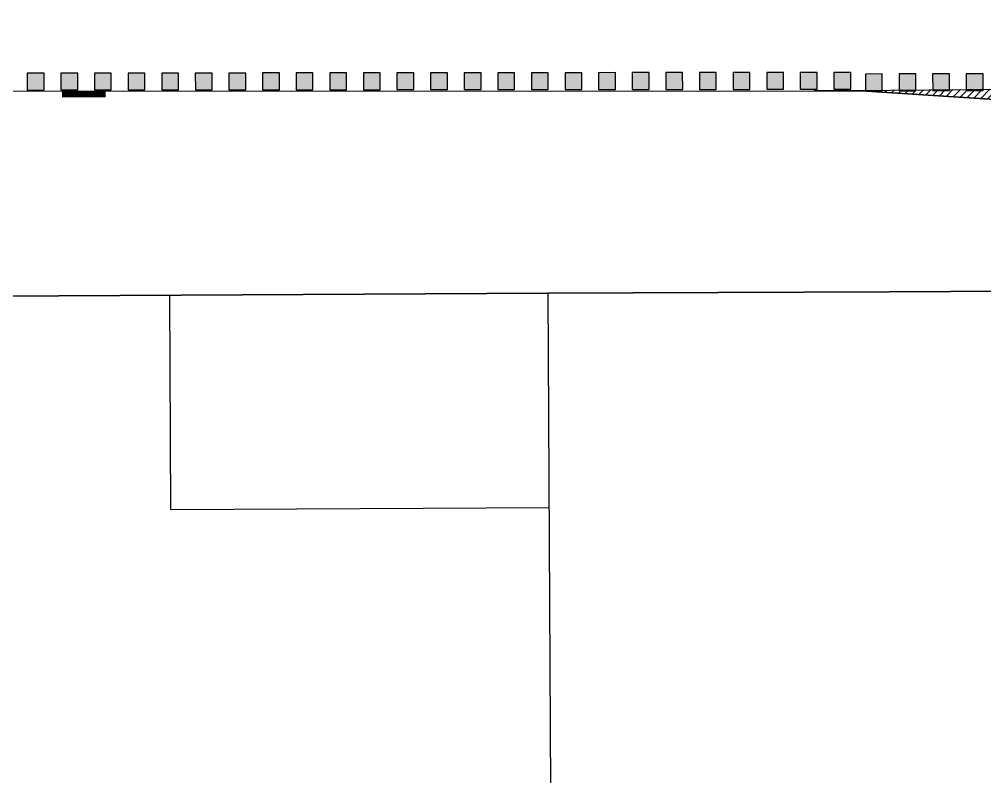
# Model space of a CAD drawing. Header units: metres. Extents: x 668617 to 675126, y 2286318 to 2293677.
# Drawn here: x 669342.16 to 669365.14, y 2287186.68 to 2287204.71 of the extents above; entities that cross this region are included whole.
import ezdxf

# ---------------------------------------------------------------- set-up
doc = ezdxf.new("R2010")
doc.units = ezdxf.units.M
doc.header["$MEASUREMENT"] = 0
for name, color, linetype in [('DMTG-B-CuadrosVerdes', 94, 'Continuous'), ('DMTG-PB-BANQUETAS', 251, 'Continuous'), ('DMTG-PB-LOTIFICACION', 253, 'Continuous'), ('DMTG-PB-MANZANAS', 251, 'Continuous'), ('DMTG-SH-LINEA GUARNICION', 40, 'Continuous')]:
    doc.layers.add(name, color=color, linetype=linetype)

# ---------------------------------------------------------------- blocks, each defined once
blk = doc.blocks.new('*U119')
h = blk.add_hatch(color=256)
h.dxf.hatch_style = 1
h.paths.add_polyline_path([(44.8, 0), (45.2, 0), (45.2, 0.4), (44.8, 0.4)])
h = blk.add_hatch(color=256)
h.dxf.hatch_style = 1
h.paths.add_polyline_path([(44.8, 0), (45.2, 0), (45.2, 0.4), (44.8, 0.4)])
h = blk.add_hatch(color=256)
h.dxf.hatch_style = 1
h.paths.add_polyline_path([(45.6, 0), (46, 0), (46, 0.4), (45.6, 0.4)])
h = blk.add_hatch(color=256)
h.dxf.hatch_style = 1
h.paths.add_polyline_path([(45.6, 0), (46, 0), (46, 0.4), (45.6, 0.4)])
h = blk.add_hatch(color=256)
h.dxf.hatch_style = 1
h.paths.add_polyline_path([(46.4, 0), (46.8, 0), (46.8, 0.4), (46.4, 0.4)])
h = blk.add_hatch(color=256)
h.dxf.hatch_style = 1
h.paths.add_polyline_path([(46.4, 0), (46.8, 0), (46.8, 0.4), (46.4, 0.4)])
h = blk.add_hatch(color=256)
h.dxf.hatch_style = 1
h.paths.add_polyline_path([(47.2, 0), (47.6, 0), (47.6, 0.4), (47.2, 0.4)])
h = blk.add_hatch(color=256)
h.dxf.hatch_style = 1
h.paths.add_polyline_path([(47.2, 0), (47.6, 0), (47.6, 0.4), (47.2, 0.4)])
h = blk.add_hatch(color=256)
h.dxf.hatch_style = 1
h.paths.add_polyline_path([(48, 0), (48.4, 0), (48.4, 0.4), (48, 0.4)])
h = blk.add_hatch(color=256)
h.dxf.hatch_style = 1
h.paths.add_polyline_path([(48, 0), (48.4, 0), (48.4, 0.4), (48, 0.4)])
h = blk.add_hatch(color=256)
h.dxf.hatch_style = 1
h.paths.add_polyline_path([(48.8, 0), (49.2, 0), (49.2, 0.4), (48.8, 0.4)])
h = blk.add_hatch(color=256)
h.dxf.hatch_style = 1
h.paths.add_polyline_path([(48.8, 0), (49.2, 0), (49.2, 0.4), (48.8, 0.4)])
h = blk.add_hatch(color=256)
h.dxf.hatch_style = 1
h.paths.add_polyline_path([(49.6, 0), (50, 0), (50, 0.4), (49.6, 0.4)])
h = blk.add_hatch(color=256)
h.dxf.hatch_style = 1
h.paths.add_polyline_path([(49.6, 0), (50, 0), (50, 0.4), (49.6, 0.4)])
h = blk.add_hatch(color=256)
h.dxf.hatch_style = 1
h.paths.add_polyline_path([(50.4, 0), (50.8, 0), (50.8, 0.4), (50.4, 0.4)])
h = blk.add_hatch(color=256)
h.dxf.hatch_style = 1
h.paths.add_polyline_path([(50.4, 0), (50.8, 0), (50.8, 0.4), (50.4, 0.4)])
h = blk.add_hatch(color=256)
h.dxf.hatch_style = 1
h.paths.add_polyline_path([(51.2, 0), (51.6, 0), (51.6, 0.4), (51.2, 0.4)])
h = blk.add_hatch(color=256)
h.dxf.hatch_style = 1
h.paths.add_polyline_path([(51.2, 0), (51.6, 0), (51.6, 0.4), (51.2, 0.4)])
h = blk.add_hatch(color=256)
h.dxf.hatch_style = 1
h.paths.add_polyline_path([(52, 0), (52.4, 0), (52.4, 0.4), (52, 0.4)])
h = blk.add_hatch(color=256)
h.dxf.hatch_style = 1
h.paths.add_polyline_path([(52, 0), (52.4, 0), (52.4, 0.4), (52, 0.4)])
h = blk.add_hatch(color=256)
h.dxf.hatch_style = 1
h.paths.add_polyline_path([(52.8, 0), (53.2, 0), (53.2, 0.4), (52.8, 0.4)])
h = blk.add_hatch(color=256)
h.dxf.hatch_style = 1
h.paths.add_polyline_path([(52.8, 0), (53.2, 0), (53.2, 0.4), (52.8, 0.4)])
h = blk.add_hatch(color=256)
h.dxf.hatch_style = 1
h.paths.add_polyline_path([(53.6, 0), (54, 0), (54, 0.4), (53.6, 0.4)])
h = blk.add_hatch(color=256)
h.dxf.hatch_style = 1
h.paths.add_polyline_path([(53.6, 0), (54, 0), (54, 0.4), (53.6, 0.4)])
h = blk.add_hatch(color=256)
h.dxf.hatch_style = 1
h.paths.add_polyline_path([(54.4, 0), (54.8, 0), (54.8, 0.4), (54.4, 0.4)])
h = blk.add_hatch(color=256)
h.dxf.hatch_style = 1
h.paths.add_polyline_path([(54.4, 0), (54.8, 0), (54.8, 0.4), (54.4, 0.4)])
h = blk.add_hatch(color=256)
h.dxf.hatch_style = 1
h.paths.add_polyline_path([(55.2, 0), (55.6, 0), (55.6, 0.4), (55.2, 0.4)])
h = blk.add_hatch(color=256)
h.dxf.hatch_style = 1
h.paths.add_polyline_path([(55.2, 0), (55.6, 0), (55.6, 0.4), (55.2, 0.4)])
h = blk.add_hatch(color=256)
h.dxf.hatch_style = 1
h.paths.add_polyline_path([(56, 0), (56.4, 0), (56.4, 0.4), (56, 0.4)])
h = blk.add_hatch(color=256)
h.dxf.hatch_style = 1
h.paths.add_polyline_path([(56, 0), (56.4, 0), (56.4, 0.4), (56, 0.4)])
h = blk.add_hatch(color=256)
h.dxf.hatch_style = 1
h.paths.add_polyline_path([(56.8, 0), (57.2, 0), (57.2, 0.4), (56.8, 0.4)])
h = blk.add_hatch(color=256)
h.dxf.hatch_style = 1
h.paths.add_polyline_path([(56.8, 0), (57.2, 0), (57.2, 0.4), (56.8, 0.4)])
h = blk.add_hatch(color=256)
h.dxf.hatch_style = 1
h.paths.add_polyline_path([(57.6, 0), (58, 0), (58, 0.4), (57.6, 0.4)])
h = blk.add_hatch(color=256)
h.dxf.hatch_style = 1
h.paths.add_polyline_path([(57.6, 0), (58, 0), (58, 0.4), (57.6, 0.4)])
h = blk.add_hatch(color=256)
h.dxf.hatch_style = 1
h.paths.add_polyline_path([(58.4, 0), (58.8, 0), (58.8, 0.4), (58.4, 0.4)])
h = blk.add_hatch(color=256)
h.dxf.hatch_style = 1
h.paths.add_polyline_path([(58.4, 0), (58.8, 0), (58.8, 0.4), (58.4, 0.4)])
h = blk.add_hatch(color=256)
h.dxf.hatch_style = 1
h.paths.add_polyline_path([(59.2, 0), (59.6, 0), (59.6, 0.4), (59.2, 0.4)])
h = blk.add_hatch(color=256)
h.dxf.hatch_style = 1
h.paths.add_polyline_path([(59.2, 0), (59.6, 0), (59.6, 0.4), (59.2, 0.4)])
h = blk.add_hatch(color=256)
h.dxf.hatch_style = 1
h.paths.add_polyline_path([(60, 0), (60.4, 0), (60.4, 0.4), (60, 0.4)])
h = blk.add_hatch(color=256)
h.dxf.hatch_style = 1
h.paths.add_polyline_path([(60, 0), (60.4, 0), (60.4, 0.4), (60, 0.4)])
h = blk.add_hatch(color=256)
h.dxf.hatch_style = 1
h.paths.add_polyline_path([(60.8, 0), (61.2, 0), (61.2, 0.4), (60.8, 0.4)])
h = blk.add_hatch(color=256)
h.dxf.hatch_style = 1
h.paths.add_polyline_path([(60.8, 0), (61.2, 0), (61.2, 0.4), (60.8, 0.4)])
h = blk.add_hatch(color=256)
h.dxf.hatch_style = 1
h.paths.add_polyline_path([(61.6, 0), (62, 0), (62, 0.4), (61.6, 0.4)])
h = blk.add_hatch(color=256)
h.dxf.hatch_style = 1
h.paths.add_polyline_path([(61.6, 0), (62, 0), (62, 0.4), (61.6, 0.4)])
h = blk.add_hatch(color=256)
h.dxf.hatch_style = 1
h.paths.add_polyline_path([(62.4, 0), (62.8, 0), (62.8, 0.4), (62.4, 0.4)])
h = blk.add_hatch(color=256)
h.dxf.hatch_style = 1
h.paths.add_polyline_path([(62.4, 0), (62.8, 0), (62.8, 0.4), (62.4, 0.4)])
h = blk.add_hatch(color=256)
h.dxf.hatch_style = 1
h.paths.add_polyline_path([(63.2, 0), (63.6, 0), (63.6, 0.4), (63.2, 0.4)])
h = blk.add_hatch(color=256)
h.dxf.hatch_style = 1
h.paths.add_polyline_path([(63.2, 0), (63.6, 0), (63.6, 0.4), (63.2, 0.4)])
h = blk.add_hatch(color=256)
h.dxf.hatch_style = 1
h.paths.add_polyline_path([(64, 0), (64.4, 0), (64.4, 0.4), (64, 0.4)])
for points in [[(44.8, 0), (45.2, 0), (45.2, 0.4), (44.8, 0.4)], [(44.8, 0), (45.2, 0), (45.2, 0.4), (44.8, 0.4)], [(45.6, 0), (46, 0), (46, 0.4), (45.6, 0.4)], [(45.6, 0), (46, 0), (46, 0.4), (45.6, 0.4)], [(46.4, 0), (46.8, 0), (46.8, 0.4), (46.4, 0.4)], [(46.4, 0), (46.8, 0), (46.8, 0.4), (46.4, 0.4)], [(47.2, 0), (47.6, 0), (47.6, 0.4), (47.2, 0.4)], [(47.2, 0), (47.6, 0), (47.6, 0.4), (47.2, 0.4)], [(48, 0), (48.4, 0), (48.4, 0.4), (48, 0.4)], [(48, 0), (48.4, 0), (48.4, 0.4), (48, 0.4)], [(48.8, 0), (49.2, 0), (49.2, 0.4), (48.8, 0.4)], [(48.8, 0), (49.2, 0), (49.2, 0.4), (48.8, 0.4)], [(49.6, 0), (50, 0), (50, 0.4), (49.6, 0.4)], [(49.6, 0), (50, 0), (50, 0.4), (49.6, 0.4)], [(50.4, 0), (50.8, 0), (50.8, 0.4), (50.4, 0.4)], [(50.4, 0), (50.8, 0), (50.8, 0.4), (50.4, 0.4)], [(51.2, 0), (51.6, 0), (51.6, 0.4), (51.2, 0.4)], [(51.2, 0), (51.6, 0), (51.6, 0.4), (51.2, 0.4)], [(52, 0), (52.4, 0), (52.4, 0.4), (52, 0.4)], [(52, 0), (52.4, 0), (52.4, 0.4), (52, 0.4)], [(52.8, 0), (53.2, 0), (53.2, 0.4), (52.8, 0.4)], [(52.8, 0), (53.2, 0), (53.2, 0.4), (52.8, 0.4)], [(53.6, 0), (54, 0), (54, 0.4), (53.6, 0.4)], [(53.6, 0), (54, 0), (54, 0.4), (53.6, 0.4)], [(54.4, 0), (54.8, 0), (54.8, 0.4), (54.4, 0.4)], [(54.4, 0), (54.8, 0), (54.8, 0.4), (54.4, 0.4)], [(55.2, 0), (55.6, 0), (55.6, 0.4), (55.2, 0.4)], [(55.2, 0), (55.6, 0), (55.6, 0.4), (55.2, 0.4)], [(56, 0), (56.4, 0), (56.4, 0.4), (56, 0.4)], [(56, 0), (56.4, 0), (56.4, 0.4), (56, 0.4)], [(56.8, 0), (57.2, 0), (57.2, 0.4), (56.8, 0.4)], [(56.8, 0), (57.2, 0), (57.2, 0.4), (56.8, 0.4)], [(57.6, 0), (58, 0), (58, 0.4), (57.6, 0.4)], [(57.6, 0), (58, 0), (58, 0.4), (57.6, 0.4)], [(58.4, 0), (58.8, 0), (58.8, 0.4), (58.4, 0.4)], [(58.4, 0), (58.8, 0), (58.8, 0.4), (58.4, 0.4)], [(59.2, 0), (59.6, 0), (59.6, 0.4), (59.2, 0.4)], [(59.2, 0), (59.6, 0), (59.6, 0.4), (59.2, 0.4)], [(60, 0), (60.4, 0), (60.4, 0.4), (60, 0.4)], [(60, 0), (60.4, 0), (60.4, 0.4), (60, 0.4)], [(60.8, 0), (61.2, 0), (61.2, 0.4), (60.8, 0.4)], [(60.8, 0), (61.2, 0), (61.2, 0.4), (60.8, 0.4)], [(61.6, 0), (62, 0), (62, 0.4), (61.6, 0.4)], [(61.6, 0), (62, 0), (62, 0.4), (61.6, 0.4)], [(62.4, 0), (62.8, 0), (62.8, 0.4), (62.4, 0.4)], [(62.4, 0), (62.8, 0), (62.8, 0.4), (62.4, 0.4)], [(63.2, 0), (63.6, 0), (63.6, 0.4), (63.2, 0.4)], [(63.2, 0), (63.6, 0), (63.6, 0.4), (63.2, 0.4)], [(64, 0), (64.4, 0), (64.4, 0.4), (64, 0.4)]]:
    blk.add_lwpolyline(points, close=True)
blk = doc.blocks.new('*U140')
h = blk.add_hatch(color=256)
h.dxf.hatch_style = 1
h.paths.add_polyline_path([(-0.016, 4.298), (0.384, 4.302), (0.38, 4.702), (-0.02, 4.698)])
h = blk.add_hatch(color=256)
h.dxf.hatch_style = 1
h.paths.add_polyline_path([(0.784, 4.306), (1.184, 4.309), (1.18, 4.709), (0.78, 4.706)])
h = blk.add_hatch(color=256)
h.dxf.hatch_style = 1
h.paths.add_polyline_path([(0.784, 4.306), (1.184, 4.309), (1.18, 4.709), (0.78, 4.706)])
h = blk.add_hatch(color=256)
h.dxf.hatch_style = 1
h.paths.add_polyline_path([(1.584, 4.313), (1.984, 4.317), (1.98, 4.717), (1.58, 4.713)])
h = blk.add_hatch(color=256)
h.dxf.hatch_style = 1
h.paths.add_polyline_path([(1.584, 4.313), (1.984, 4.317), (1.98, 4.717), (1.58, 4.713)])
h = blk.add_hatch(color=256)
h.dxf.hatch_style = 1
h.paths.add_polyline_path([(2.384, 4.321), (2.784, 4.325), (2.78, 4.724), (2.38, 4.721)])
h = blk.add_hatch(color=256)
h.dxf.hatch_style = 1
h.paths.add_polyline_path([(0, 0), (0.4, 0.004), (0.396, 0.404), (-0.004, 0.4)])
h = blk.add_hatch(color=256)
h.dxf.hatch_style = 1
h.paths.add_polyline_path([(0.8, 0.008), (1.2, 0.011), (1.196, 0.411), (0.796, 0.407)])
h = blk.add_hatch(color=256)
h.dxf.hatch_style = 1
h.paths.add_polyline_path([(0.8, 0.008), (1.2, 0.011), (1.196, 0.411), (0.796, 0.407)])
h = blk.add_hatch(color=256)
h.dxf.hatch_style = 1
h.paths.add_polyline_path([(1.6, 0.015), (2, 0.019), (1.996, 0.419), (1.596, 0.415)])
h = blk.add_hatch(color=256)
h.dxf.hatch_style = 1
h.paths.add_polyline_path([(1.6, 0.015), (2, 0.019), (1.996, 0.419), (1.596, 0.415)])
h = blk.add_hatch(color=256)
h.dxf.hatch_style = 1
h.paths.add_polyline_path([(2.4, 0.023), (2.8, 0.026), (2.796, 0.426), (2.396, 0.423)])
for points in [[(-0.016, 4.298), (0.384, 4.302), (0.38, 4.702), (-0.02, 4.698)], [(0.784, 4.306), (1.184, 4.309), (1.18, 4.709), (0.78, 4.706)], [(0.784, 4.306), (1.184, 4.309), (1.18, 4.709), (0.78, 4.706)], [(1.584, 4.313), (1.984, 4.317), (1.98, 4.717), (1.58, 4.713)], [(1.584, 4.313), (1.984, 4.317), (1.98, 4.717), (1.58, 4.713)], [(2.384, 4.321), (2.784, 4.325), (2.78, 4.724), (2.38, 4.721)], [(0, 0), (0.4, 0.004), (0.396, 0.404), (-0.004, 0.4)], [(0.8, 0.008), (1.2, 0.011), (1.196, 0.411), (0.796, 0.407)], [(0.8, 0.008), (1.2, 0.011), (1.196, 0.411), (0.796, 0.407)], [(1.6, 0.015), (2, 0.019), (1.996, 0.419), (1.596, 0.415)], [(1.6, 0.015), (2, 0.019), (1.996, 0.419), (1.596, 0.415)], [(2.4, 0.023), (2.8, 0.026), (2.796, 0.426), (2.396, 0.423)]]:
    blk.add_lwpolyline(points, close=True)

msp = doc.modelspace()

# ---------------------------------------------------------------- hatches: boundary and pattern name
at = {"layer": 'DMTG-PB-BANQUETAS', "true_color": 0x636466}
h = msp.add_hatch(dxfattribs=at)
h.set_pattern_fill('ANSI31', color=251, angle=-0.42291)
h.set_pattern_definition([(46.056706, (668987.63236, 2287172.38601), (-0.09000337, 0.08674326), [])])
edge = h.paths.add_edge_path()
edge.add_line((669362.20517, 2287203.00923), (669361.08449, 2287203.01212))
edge.add_line((669361.08449, 2287203.01212), (669370.19577, 2287203.08842))
edge.add_line((669370.19577, 2287203.08842), (669390.47773, 2287204.59832))
edge.add_arc((669390.70045, 2287201.60659), 3, -0.147735, 94.25755, ccw=False)
edge.add_line((669393.70044, 2287201.59886), (669393.49094, 2287195.33731))
edge.add_line((669393.49094, 2287195.33731), (669393.5299, 2287197.19986))
edge.add_arc((669389.52265, 2287197.22604), 4.00734, 359.625587, 448.701833)
edge.add_line((669389.61344, 2287201.23236), (669362.20517, 2287203.00923))

# ---------------------------------------------------------------- linework, layer by layer
at = {"layer": 'DMTG-PB-BANQUETAS', "flags": 128}
msp.add_lwpolyline([(669362.20517, 2287203.00923), (669361.08449, 2287203.01212), (669370.19577, 2287203.08842), (669390.47773, 2287204.59832, -0.43691672), (669393.70044, 2287201.59886), (669393.49094, 2287195.33731), (669393.5299, 2287197.19986, 0.40949922), (669389.61344, 2287201.23236)], format="xyb", close=True, dxfattribs=at)
msp.add_lwpolyline([(669391.45626, 2287098.08425), (669391.32227, 2287097.40922), (669391.10843, 2287096.75478), (669390.81782, 2287096.13091), (669390.45549, 2287095.54556), (669390.02551, 2287095.00772), (669389.53493, 2287094.52533), (669388.98981, 2287094.10434), (669388.39819, 2287093.7517), (669387.76911, 2287093.47234), (669387.1116, 2287093.27018), (669386.43368, 2287093.14718), (669385.74636, 2287093.10626), (669385.05964, 2287093.14733), (669292.18179, 2287093.08572, -0.4157146), (669288.17918, 2287097.10355), (669288.18479, 2287098.36255), (669288.63365, 2287199.03021, -0.41541558), (669292.60399, 2287202.98605), (669362.20517, 2287203.00923), (669389.52832, 2287201.22939, -0.42045179), (669393.52877, 2287197.14572), (669391.45626, 2287098.08425)], format="xyb", dxfattribs=at)
at = {"layer": 'DMTG-PB-LOTIFICACION', "flags": 128}
for points in [[(669362.86298, 2287198.22253), (669387.78279, 2287198.35843)], [(669332.90315, 2287198.07522), (669354.743, 2287198.18803)], [(669345.76947, 2287193.04161), (669345.74312, 2287198.14154)], [(669354.743, 2287198.18803), (669362.86298, 2287198.22253)], [(669354.743, 2287198.18803), (669354.95343, 2287158.36712)], [(669345.76947, 2287193.04161), (669354.76935, 2287193.08809)]]:
    msp.add_lwpolyline(points, dxfattribs=at)
at = {"layer": 'DMTG-PB-MANZANAS', "flags": 128}
msp.add_lwpolyline([(669387.78279, 2287198.35843), (669362.86298, 2287198.22253), (669354.743, 2287198.18803), (669332.90315, 2287198.07522), (669317.53323, 2287197.99991), (669294.53334, 2287197.89217), (669293.13933, 2287196.48618), (669293.27515, 2287169.42554), (669293.37165, 2287149.21503), (669293.39145, 2287146.92501), (669293.42787, 2287138.41478), (669293.6413, 2287097.89385), (669311.44125, 2287097.95281), (669325.65134, 2287097.99987), (669334.17131, 2287098.03608), (669351.17131, 2287098.09832), (669386.3913, 2287098.22798), (669386.96509, 2287139.40228), (669387.23352, 2287158.46429)], close=True, dxfattribs=at)
at = {"layer": 'DMTG-SH-LINEA GUARNICION', "const_width": 0.15}
msp.add_lwpolyline([(669343.17314, 2287202.92789), (669344.21781, 2287202.92824)], dxfattribs=at)

# ---------------------------------------------------------------- block references
at = {"layer": 'DMTG-B-CuadrosVerdes'}
for name, p, rotation in [('*U140', (669362.30133, 2287203.00898), 359.5627649085662), ('*U119', (669297.55077, 2287202.98768), 0.05205295219565874)]:
    msp.add_blockref(name, p, dxfattribs=dict(at, rotation=rotation))

doc.saveas('drawing.dxf')
